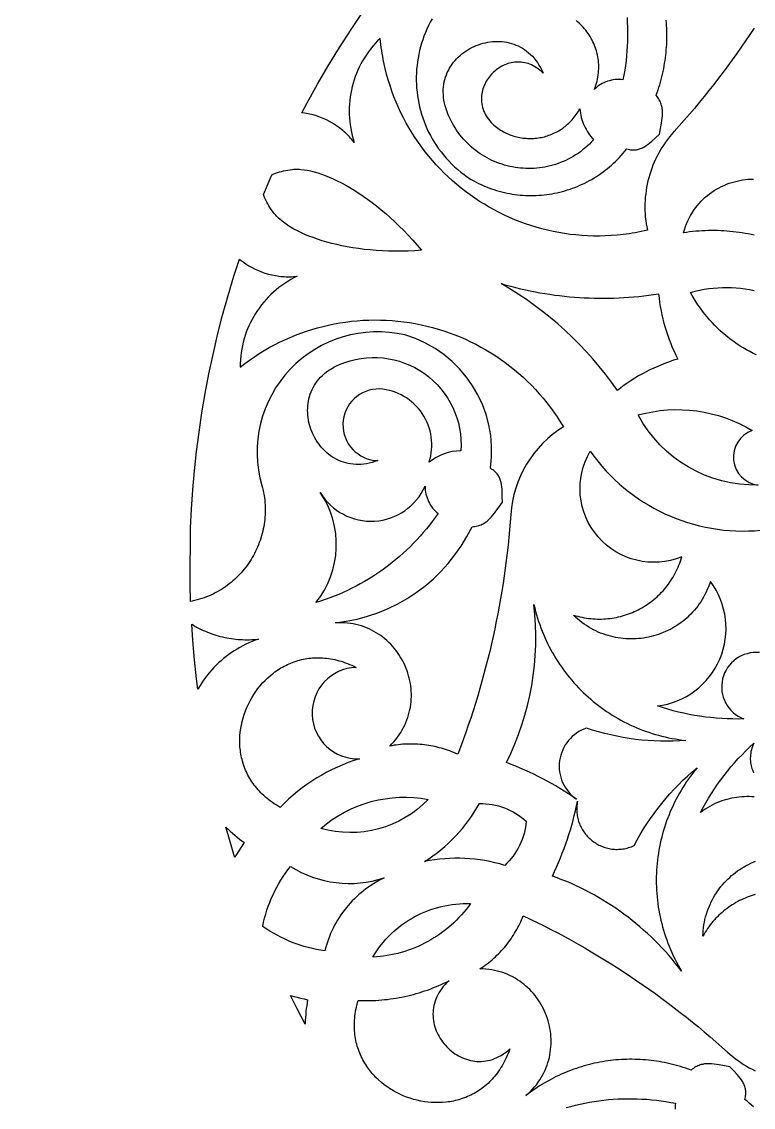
# Model space of a CAD drawing. Extents: x -570 to 570, y -570 to 570.
# Drawn here: x -340.3 to -121.8, y -161.9 to 162.3 of the extents above; entities that cross this region are included whole.
import ezdxf

# ---------------------------------------------------------------- set-up
doc = ezdxf.new("R2010")
doc.units = 0
doc.layers.add('LAYER_1', color=18, linetype='CONTINUOUS')
doc.layers.add('LAYER_2', color=174, linetype='CONTINUOUS')

msp = doc.modelspace()

# ---------------------------------------------------------------- linework, layer by layer
at = {"layer": 'LAYER_1'}
for points in [[(-121.51, 160.43), (-122.78, 158.52), (-124.07, 156.61), (-125.37, 154.72), (-126.69, 152.84), (-128.03, 150.97), (-129.39, 149.11), (-130.76, 147.26), (-132.15, 145.43), (-133.56, 143.61), (-134.99, 141.8), (-136.43, 140.01), (-137.89, 138.23), (-139.36, 136.46), (-140.85, 134.71), (-142.36, 132.97), (-143.89, 131.24), (-145.43, 129.52), (-145.44, 129.5), (-146.11, 128.74), (-146.75, 127.97), (-147.36, 127.18), (-147.95, 126.37), (-148.51, 125.55), (-149.05, 124.72), (-149.56, 123.87), (-150.05, 123.01), (-150.51, 122.14), (-150.94, 121.25), (-151.35, 120.36), (-151.73, 119.45), (-152.08, 118.53), (-152.4, 117.61), (-152.7, 116.67), (-152.97, 115.73), (-153.21, 114.78), (-153.43, 113.82), (-153.61, 112.86), (-153.77, 111.89), (-153.9, 110.91), (-154, 109.94), (-154.07, 108.95), (-154.12, 107.97), (-154.13, 106.98), (-154.12, 105.99), (-154.07, 105), (-154, 104.01), (-153.89, 103.01), (-153.76, 102.02), (-153.6, 101.03), (-153.4, 100.05), (-154.3, 99.84), (-155.2, 99.65), (-156.11, 99.47), (-157.01, 99.31), (-157.9, 99.16), (-158.8, 99.02), (-160.6, 98.78), (-162.39, 98.59), (-164.17, 98.45), (-165.95, 98.36), (-167.72, 98.32), (-169.49, 98.33), (-171.24, 98.38), (-172.99, 98.49), (-174.73, 98.64), (-176.46, 98.83), (-178.17, 99.07), (-179.88, 99.36), (-181.57, 99.69), (-183.25, 100.06), (-184.91, 100.48), (-186.56, 100.94), (-188.2, 101.45), (-189.82, 101.99), (-191.42, 102.58), (-193, 103.21), (-194.56, 103.87), (-196.11, 104.58), (-197.63, 105.33), (-199.14, 106.11), (-200.62, 106.94), (-202.08, 107.8), (-203.51, 108.69), (-204.93, 109.63), (-206.31, 110.6), (-207.68, 111.6), (-209.01, 112.64), (-210.32, 113.72), (-211.6, 114.83), (-212.86, 115.97), (-214.08, 117.14), (-215.27, 118.35), (-216.44, 119.59), (-217.57, 120.85), (-218.67, 122.15), (-219.74, 123.48), (-220.77, 124.84), (-221.77, 126.23), (-222.73, 127.64), (-223.66, 129.09), (-224.55, 130.56), (-225.4, 132.06), (-226.22, 133.58), (-226.99, 135.13), (-227.73, 136.7), (-228.42, 138.3), (-229.08, 139.92), (-229.69, 141.57), (-230.26, 143.24), (-230.79, 144.93), (-231.27, 146.64), (-231.71, 148.38), (-232.1, 150.13), (-232.28, 151.02), (-232.44, 151.91), (-232.6, 152.81), (-232.74, 153.71), (-232.87, 154.61), (-232.99, 155.52), (-233.1, 156.43), (-233.19, 157.35), (-233.96, 156.59), (-234.7, 155.81), (-235.4, 155), (-236.08, 154.17), (-236.72, 153.32), (-237.33, 152.46), (-237.9, 151.57), (-238.45, 150.67), (-238.96, 149.75), (-239.43, 148.81), (-239.87, 147.86), (-240.28, 146.9), (-240.66, 145.93), (-241, 144.94), (-241.3, 143.94), (-241.57, 142.94), (-241.81, 141.92), (-242.01, 140.9), (-242.17, 139.86), (-242.3, 138.83), (-242.4, 137.79), (-242.45, 136.74), (-242.47, 135.69), (-242.46, 134.64), (-242.4, 133.59), (-242.31, 132.54), (-242.18, 131.49), (-242.01, 130.44), (-241.81, 129.39), (-241.57, 128.35), (-241.29, 127.31), (-240.97, 126.27), (-241.31, 126.71), (-241.67, 127.14), (-242.03, 127.56), (-242.4, 127.97), (-242.78, 128.36), (-243.17, 128.75), (-243.56, 129.12), (-243.96, 129.49), (-244.37, 129.84), (-244.78, 130.19), (-245.21, 130.52), (-245.63, 130.84), (-246.51, 131.45), (-247.41, 132.02), (-248.33, 132.55), (-249.27, 133.03), (-250.23, 133.47), (-251.21, 133.86), (-252.2, 134.2), (-253.2, 134.51), (-254.22, 134.76), (-255.24, 134.97), (-256.28, 135.13), (-256.57, 135.17), (-255.03, 138.1), (-251.93, 143.67), (-248.71, 149.18), (-245.35, 154.64), (-241.87, 160.03), (-238.26, 165.36)], [(-217.7, 163.2), (-218.25, 162.19), (-218.77, 161.17), (-219.25, 160.14), (-219.7, 159.09), (-220.12, 158.03), (-220.5, 156.96), (-220.84, 155.88), (-221.15, 154.79), (-221.43, 153.7), (-221.67, 152.59), (-221.88, 151.48), (-222.06, 150.37), (-222.19, 149.25), (-222.3, 148.12), (-222.37, 147), (-222.4, 145.87), (-222.4, 144.74), (-222.37, 143.61), (-222.3, 142.48), (-222.19, 141.36), (-222.05, 140.24), (-221.88, 139.12), (-221.67, 138), (-221.43, 136.9), (-221.15, 135.8), (-220.83, 134.7), (-220.48, 133.62), (-220.09, 132.55), (-219.67, 131.48), (-219.22, 130.43), (-218.73, 129.39), (-218.2, 128.36), (-217.64, 127.35), (-217.04, 126.35), (-216.4, 125.37), (-215.73, 124.41), (-215.03, 123.46), (-214.29, 122.53), (-213.51, 121.63), (-212.7, 120.74), (-211.85, 119.88), (-210.97, 119.04), (-210.05, 118.22), (-209.09, 117.42), (-208.1, 116.66), (-207.07, 115.91), (-206.01, 115.2), (-205.27, 114.79), (-204.53, 114.4), (-203.79, 114.03), (-203.04, 113.68), (-202.28, 113.34), (-201.52, 113.02), (-200.76, 112.73), (-199.99, 112.45), (-199.22, 112.19), (-198.44, 111.94), (-197.66, 111.72), (-196.88, 111.51), (-196.09, 111.32), (-195.31, 111.15), (-194.52, 111), (-193.73, 110.87), (-192.94, 110.75), (-192.14, 110.65), (-191.35, 110.57), (-190.55, 110.51), (-189.76, 110.46), (-188.96, 110.43), (-188.17, 110.42), (-187.38, 110.43), (-186.58, 110.45), (-185.79, 110.5), (-185, 110.55), (-184.21, 110.63), (-183.43, 110.72), (-182.64, 110.83), (-181.86, 110.96), (-181.09, 111.1), (-180.31, 111.27), (-179.54, 111.44), (-178.77, 111.64), (-178.01, 111.85), (-177.25, 112.08), (-176.5, 112.32), (-175.75, 112.58), (-175.01, 112.86), (-174.27, 113.15), (-173.54, 113.47), (-172.81, 113.79), (-172.1, 114.14), (-171.39, 114.49), (-170.68, 114.87), (-169.98, 115.26), (-169.3, 115.67), (-168.61, 116.09), (-167.94, 116.53), (-167.28, 116.99), (-166.62, 117.46), (-165.98, 117.95), (-165.34, 118.45), (-164.71, 118.97), (-164.1, 119.5), (-163.49, 120.05), (-162.9, 120.62), (-162.31, 121.2), (-161.74, 121.79), (-161.18, 122.4), (-160.63, 123.03), (-160.09, 123.67), (-159.57, 124.33), (-159.16, 124.23), (-158.77, 124.16), (-158.39, 124.1), (-158.02, 124.07), (-157.67, 124.05), (-157.32, 124.05), (-156.98, 124.07), (-156.65, 124.11), (-156.33, 124.17), (-156.02, 124.24), (-155.71, 124.33), (-155.42, 124.43), (-155.12, 124.55), (-154.83, 124.68), (-154.55, 124.82), (-154.27, 124.98), (-153.72, 125.33), (-153.18, 125.73), (-152.64, 126.16), (-152.1, 126.64), (-150.98, 127.67), (-149.8, 128.78), (-149.49, 130.46), (-149.2, 132.04), (-149.07, 132.79), (-148.97, 133.53), (-148.89, 134.25), (-148.86, 134.96), (-148.87, 135.66), (-148.89, 136.01), (-148.93, 136.35), (-148.98, 136.69), (-149.05, 137.03), (-149.13, 137.36), (-149.23, 137.7), (-149.35, 138.04), (-149.49, 138.37), (-149.65, 138.71), (-149.83, 139.04), (-150.03, 139.37), (-150.25, 139.71), (-150.5, 140.05), (-150.77, 140.38), (-150.48, 141.16), (-150.21, 141.95), (-149.96, 142.74), (-149.71, 143.53), (-149.48, 144.32), (-149.26, 145.11), (-149.06, 145.91), (-148.86, 146.71), (-148.69, 147.51), (-148.52, 148.31), (-148.37, 149.11), (-148.23, 149.92), (-148.1, 150.72), (-147.99, 151.53), (-147.89, 152.34), (-147.8, 153.14), (-147.73, 153.95), (-147.66, 154.76), (-147.62, 155.57), (-147.58, 156.38), (-147.56, 157.19), (-147.55, 158), (-147.55, 158.81), (-147.56, 159.62), (-147.59, 160.42), (-147.63, 161.23), (-147.69, 162.03), (-147.75, 162.84)], [(-159.46, 163.59), (-159.38, 162.16), (-159.32, 160.73), (-159.29, 159.3), (-159.29, 157.86), (-159.33, 156.43), (-159.39, 154.99), (-159.48, 153.56), (-159.61, 152.13), (-159.76, 150.69), (-159.94, 149.26), (-160.16, 147.84), (-160.4, 146.41), (-160.68, 144.99), (-161.25, 145.05), (-161.83, 145.08), (-162.41, 145.07), (-162.99, 145.03), (-163.57, 144.96), (-164.14, 144.85), (-164.7, 144.71), (-165.26, 144.54), (-165.81, 144.34), (-166.35, 144.11), (-166.87, 143.85), (-167.38, 143.56), (-167.87, 143.24), (-168.35, 142.89), (-168.8, 142.51), (-169.24, 142.11), (-169, 142.73), (-168.78, 143.36), (-168.59, 143.98), (-168.43, 144.6), (-168.28, 145.22), (-168.17, 145.84), (-168.07, 146.46), (-168, 147.08), (-167.95, 147.69), (-167.92, 148.3), (-167.91, 148.91), (-167.92, 149.52), (-167.96, 150.12), (-168.02, 150.71), (-168.09, 151.3), (-168.19, 151.89), (-168.31, 152.47), (-168.44, 153.04), (-168.6, 153.61), (-168.77, 154.17), (-168.96, 154.73), (-169.17, 155.27), (-169.4, 155.81), (-169.64, 156.34), (-169.9, 156.86), (-170.18, 157.37), (-170.47, 157.88), (-170.78, 158.37), (-171.11, 158.85), (-171.45, 159.32), (-171.8, 159.78), (-172.17, 160.23), (-172.56, 160.66), (-172.95, 161.09), (-173.37, 161.5), (-173.79, 161.89), (-174.23, 162.28), (-174.68, 162.65)], [(-121.5, 98.57), (-122.39, 98.76), (-123.29, 98.94), (-124.19, 99.11), (-125.09, 99.26), (-125.99, 99.4), (-126.9, 99.53), (-127.81, 99.63), (-128.73, 99.73), (-129.64, 99.81), (-130.56, 99.87), (-131.48, 99.92), (-132.4, 99.95), (-133.33, 99.97), (-134.25, 99.97), (-135.18, 99.96), (-136.11, 99.93), (-137.04, 99.88), (-137.97, 99.82), (-138.9, 99.75), (-139.83, 99.66), (-140.76, 99.55), (-141.69, 99.42), (-142.62, 99.29), (-142.34, 100.22), (-142.03, 101.14), (-141.68, 102.02), (-141.3, 102.88), (-140.9, 103.7), (-140.46, 104.5), (-140, 105.28), (-139.51, 106.02), (-139, 106.74), (-138.46, 107.42), (-137.9, 108.08), (-137.32, 108.71), (-136.72, 109.32), (-136.09, 109.89), (-135.45, 110.44), (-134.79, 110.96), (-134.11, 111.44), (-133.42, 111.91), (-132.71, 112.34), (-131.98, 112.74), (-131.24, 113.12), (-130.49, 113.46), (-129.73, 113.78), (-128.96, 114.07), (-128.18, 114.33), (-127.39, 114.56), (-126.59, 114.76), (-125.79, 114.93), (-124.98, 115.08), (-124.16, 115.19), (-123.35, 115.28), (-122.53, 115.33), (-121.71, 115.36)], [(-120.84, 62.81), (-121.83, 63.29), (-122.81, 63.8), (-123.78, 64.34), (-124.73, 64.89), (-125.66, 65.47), (-126.58, 66.08), (-127.48, 66.7), (-128.37, 67.35), (-129.24, 68.02), (-130.09, 68.71), (-130.93, 69.43), (-131.75, 70.16), (-132.54, 70.92), (-133.32, 71.7), (-134.08, 72.49), (-134.82, 73.31), (-135.54, 74.15), (-136.24, 75), (-136.92, 75.88), (-137.57, 76.77), (-138.21, 77.68), (-138.82, 78.61), (-139.41, 79.55), (-139.97, 80.52), (-140.52, 81.5), (-139.16, 81.85), (-137.8, 82.15), (-136.44, 82.41), (-135.08, 82.61), (-133.71, 82.77), (-132.34, 82.88), (-130.98, 82.94), (-129.62, 82.96), (-128.25, 82.93), (-126.9, 82.85), (-125.55, 82.73), (-124.21, 82.56), (-122.87, 82.35), (-121.54, 82.09)], [(-121.49, -69.2), (-122.23, -69.15), (-122.97, -69.11), (-123.72, -69.11), (-124.46, -69.12), (-125.21, -69.16), (-125.96, -69.23), (-126.7, -69.32), (-127.45, -69.43), (-128.2, -69.57), (-128.94, -69.74), (-129.68, -69.93), (-130.42, -70.15), (-131.15, -70.39), (-131.88, -70.66), (-132.61, -70.96), (-133.33, -71.29), (-134.04, -71.64), (-134.75, -72.02), (-135.45, -72.43), (-136.15, -72.86), (-136.83, -73.32), (-137.51, -73.82), (-136.74, -72.37), (-135.93, -70.93), (-135.1, -69.52), (-134.23, -68.13), (-133.34, -66.76), (-132.41, -65.41), (-131.46, -64.08), (-130.47, -62.77), (-129.46, -61.48), (-128.42, -60.22), (-127.35, -58.98), (-126.25, -57.76), (-125.12, -56.57), (-123.97, -55.4), (-122.79, -54.26), (-121.59, -53.14), (-121.81, -53.65), (-122.01, -54.15), (-122.18, -54.65), (-122.32, -55.15), (-122.44, -55.65), (-122.53, -56.14), (-122.59, -56.62), (-122.63, -57.1), (-122.65, -57.58), (-122.64, -58.05), (-122.62, -58.51), (-122.56, -58.97), (-122.49, -59.42), (-122.4, -59.86), (-122.29, -60.3), (-122.16, -60.72), (-122, -61.14), (-121.83, -61.55), (-121.65, -61.95)], [(-121.18, -98.36), (-121.78, -98.54), (-122.38, -98.73), (-122.97, -98.93), (-123.56, -99.15), (-124.14, -99.38), (-124.72, -99.63), (-125.29, -99.89), (-125.85, -100.17), (-126.41, -100.46), (-126.96, -100.76), (-127.5, -101.08), (-128.04, -101.41), (-128.57, -101.75), (-129.09, -102.11), (-129.6, -102.48), (-130.11, -102.87), (-130.6, -103.26), (-131.09, -103.67), (-131.57, -104.1), (-132.04, -104.54), (-132.49, -104.99), (-132.94, -105.45), (-133.38, -105.93), (-133.81, -106.42), (-134.22, -106.92), (-134.63, -107.43), (-135.02, -107.96), (-135.4, -108.5), (-135.77, -109.05), (-136.12, -109.62), (-136.47, -110.19), (-136.8, -110.78), (-136.76, -109.93), (-136.7, -109.08), (-136.61, -108.25), (-136.49, -107.43), (-136.35, -106.61), (-136.18, -105.81), (-135.99, -105.03), (-135.77, -104.25), (-135.53, -103.49), (-135.26, -102.73), (-134.97, -102), (-134.66, -101.27), (-134.33, -100.56), (-133.97, -99.86), (-133.6, -99.18), (-133.2, -98.51), (-132.79, -97.86), (-132.35, -97.22), (-131.9, -96.6), (-131.43, -95.99), (-130.94, -95.4), (-130.43, -94.83), (-129.9, -94.27), (-129.36, -93.73), (-128.81, -93.21), (-128.24, -92.7), (-127.65, -92.22), (-127.05, -91.75), (-126.44, -91.3), (-125.81, -90.87), (-125.17, -90.45), (-124.52, -90.06), (-123.86, -89.69), (-123.18, -89.34), (-122.5, -89), (-121.8, -88.69), (-121.1, -88.4)], [(-121.73, -161.75), (-122.34, -161.19), (-122.96, -160.64), (-123.6, -160.1), (-124.26, -159.58), (-124.16, -159.17), (-124.09, -158.78), (-124.04, -158.4), (-124, -158.03), (-123.98, -157.68), (-123.99, -157.33), (-124.01, -156.99), (-124.05, -156.66), (-124.1, -156.34), (-124.17, -156.03), (-124.26, -155.72), (-124.36, -155.43), (-124.48, -155.13), (-124.61, -154.84), (-124.76, -154.56), (-124.91, -154.28), (-125.27, -153.73), (-125.66, -153.19), (-126.1, -152.65), (-126.57, -152.11), (-127.6, -150.99), (-128.72, -149.81), (-130.39, -149.5), (-131.97, -149.21), (-132.73, -149.08), (-133.47, -148.98), (-134.19, -148.9), (-134.9, -148.87), (-135.59, -148.88), (-135.94, -148.9), (-136.28, -148.94), (-136.62, -148.99), (-136.96, -149.06), (-137.3, -149.14), (-137.64, -149.24), (-137.97, -149.36), (-138.31, -149.5), (-138.64, -149.66), (-138.97, -149.84), (-139.31, -150.04), (-139.64, -150.26), (-139.98, -150.51), (-140.32, -150.78), (-141.1, -150.49), (-141.88, -150.22), (-142.67, -149.97), (-143.46, -149.72), (-144.25, -149.49), (-145.05, -149.27), (-145.84, -149.07), (-146.64, -148.87), (-147.44, -148.7), (-148.24, -148.53), (-149.05, -148.38), (-149.85, -148.24), (-150.66, -148.11), (-151.46, -148), (-152.27, -147.9), (-153.08, -147.81), (-153.89, -147.74), (-154.7, -147.67), (-155.51, -147.62), (-156.32, -147.59), (-157.12, -147.57), (-157.93, -147.56), (-158.74, -147.56), (-159.55, -147.57), (-160.36, -147.6), (-161.16, -147.64), (-161.97, -147.7), (-162.77, -147.76), (-163.58, -147.84), (-164.38, -147.93), (-165.18, -148.04), (-165.98, -148.15), (-166.77, -148.28), (-167.57, -148.42), (-168.36, -148.58), (-169.15, -148.74), (-169.93, -148.92), (-170.72, -149.12), (-171.5, -149.32), (-172.28, -149.54), (-173.05, -149.76), (-173.82, -150.01), (-174.59, -150.26), (-175.36, -150.52), (-176.12, -150.8), (-176.87, -151.09), (-177.63, -151.4), (-178.38, -151.71), (-179.12, -152.04), (-179.86, -152.38), (-180.6, -152.73), (-181.33, -153.09), (-182.05, -153.47), (-182.77, -153.85), (-183.49, -154.25), (-184.2, -154.66), (-184.9, -155.09), (-185.6, -155.52), (-186.29, -155.97), (-186.97, -156.43), (-187.65, -156.9), (-188.33, -157.38), (-188.99, -157.88), (-189.65, -158.39), (-188.96, -157.76), (-188.31, -157.13), (-187.69, -156.47), (-187.1, -155.81), (-186.55, -155.13), (-186.03, -154.43), (-185.55, -153.73), (-185.1, -153.01), (-184.68, -152.28), (-184.3, -151.55), (-183.95, -150.8), (-183.63, -150.05), (-183.35, -149.29), (-183.09, -148.52), (-182.87, -147.75), (-182.67, -146.98), (-182.51, -146.2), (-182.38, -145.42), (-182.28, -144.63), (-182.2, -143.85), (-182.16, -143.06), (-182.15, -142.27), (-182.16, -141.49), (-182.2, -140.71), (-182.27, -139.93), (-182.37, -139.15), (-182.5, -138.38), (-182.65, -137.61), (-182.83, -136.85), (-183.04, -136.1), (-183.27, -135.35), (-183.53, -134.62), (-183.81, -133.89), (-184.12, -133.17), (-184.45, -132.47), (-184.81, -131.77), (-185.19, -131.09), (-185.6, -130.43), (-186.03, -129.77), (-186.48, -129.13), (-186.95, -128.51), (-187.45, -127.91), (-187.97, -127.32), (-188.51, -126.75), (-189.07, -126.2), (-189.66, -125.67), (-190.26, -125.16), (-190.89, -124.68), (-191.53, -124.21), (-192.2, -123.77), (-192.88, -123.36), (-193.59, -122.96), (-194.31, -122.6), (-195.05, -122.26), (-195.81, -121.95), (-196.59, -121.67), (-197.38, -121.41), (-198.2, -121.19), (-199.03, -121), (-199.87, -120.84), (-200.73, -120.71), (-201.61, -120.61), (-202.51, -120.55), (-203.42, -120.52), (-202.87, -120.16), (-202.33, -119.8), (-201.8, -119.42), (-201.27, -119.03), (-200.76, -118.63), (-200.25, -118.22), (-199.76, -117.8), (-199.27, -117.37), (-198.79, -116.94), (-198.32, -116.49), (-197.85, -116.03), (-197.4, -115.57), (-196.96, -115.1), (-196.52, -114.62), (-196.1, -114.13), (-195.68, -113.63), (-195.28, -113.12), (-194.88, -112.61), (-194.5, -112.09), (-194.12, -111.56), (-193.76, -111.02), (-193.4, -110.48), (-193.06, -109.93), (-192.73, -109.37), (-192.4, -108.8), (-192.09, -108.23), (-191.79, -107.65), (-191.5, -107.07), (-191.23, -106.48), (-190.96, -105.88), (-190.7, -105.27), (-190.46, -104.67), (-188.38, -105.66), (-186.31, -106.67), (-184.25, -107.7), (-182.2, -108.75), (-180.16, -109.82), (-178.13, -110.91), (-176.12, -112.02), (-174.11, -113.14), (-172.11, -114.28), (-170.13, -115.45), (-168.15, -116.62), (-166.19, -117.82), (-164.24, -119.04), (-162.3, -120.27), (-160.37, -121.52), (-158.45, -122.79), (-156.54, -124.08), (-154.65, -125.38), (-152.77, -126.7), (-150.9, -128.04), (-149.04, -129.4), (-147.2, -130.77), (-145.37, -132.16), (-143.55, -133.57), (-141.74, -134.99), (-139.94, -136.44), (-138.16, -137.89), (-136.4, -139.37), (-134.64, -140.86), (-132.9, -142.37), (-131.17, -143.9), (-129.46, -145.44), (-129.43, -145.45), (-128.68, -146.12), (-127.9, -146.76), (-127.11, -147.37), (-126.31, -147.96), (-125.49, -148.52), (-124.66, -149.06), (-123.81, -149.57), (-122.95, -150.06), (-122.07, -150.52), (-121.19, -150.95)], [(-177.66, -161.99), (-176.28, -161.61), (-174.89, -161.25), (-173.49, -160.93), (-172.09, -160.63), (-170.69, -160.37), (-169.28, -160.13), (-167.86, -159.92), (-166.44, -159.75), (-165.02, -159.6), (-163.59, -159.48), (-162.16, -159.4), (-160.73, -159.34), (-159.3, -159.31), (-157.87, -159.31), (-156.43, -159.35), (-155, -159.41), (-153.56, -159.5), (-152.13, -159.62), (-150.7, -159.78), (-149.27, -159.96), (-147.84, -160.18), (-146.41, -160.42), (-144.99, -160.7), (-145.05, -161.27), (-145.08, -161.85), (-145.07, -162.43)]]:
    msp.add_lwpolyline(points, dxfattribs=at)
for points in [[(-197.51, 156.43), (-196.8, 156.38), (-196.09, 156.3), (-195.39, 156.19), (-194.69, 156.04), (-194, 155.85), (-193.32, 155.63), (-192.65, 155.38), (-191.98, 155.09), (-191.33, 154.77), (-190.7, 154.4), (-190.07, 154), (-189.46, 153.57), (-188.87, 153.09), (-188.3, 152.58), (-187.75, 152.02), (-187.22, 151.43), (-186.71, 150.79), (-186.22, 150.12), (-185.76, 149.4), (-185.32, 148.64), (-184.91, 147.84), (-184.53, 147), (-185.01, 147.45), (-185.49, 147.87), (-185.98, 148.25), (-186.48, 148.6), (-186.98, 148.91), (-187.49, 149.19), (-187.99, 149.43), (-188.5, 149.64), (-189.02, 149.83), (-189.53, 149.98), (-190.04, 150.1), (-190.56, 150.19), (-191.07, 150.25), (-191.58, 150.29), (-192.09, 150.29), (-192.59, 150.28), (-193.09, 150.23), (-193.59, 150.16), (-194.08, 150.07), (-194.56, 149.95), (-195.04, 149.81), (-195.51, 149.64), (-195.98, 149.46), (-196.43, 149.25), (-196.88, 149.03), (-197.31, 148.78), (-197.74, 148.51), (-198.15, 148.23), (-198.55, 147.93), (-198.94, 147.61), (-199.32, 147.28), (-199.68, 146.93), (-200.02, 146.57), (-200.35, 146.19), (-200.67, 145.8), (-200.96, 145.39), (-201.24, 144.98), (-201.5, 144.55), (-201.75, 144.11), (-201.97, 143.67), (-202.17, 143.21), (-202.35, 142.74), (-202.51, 142.27), (-202.65, 141.79), (-202.76, 141.31), (-202.85, 140.81), (-202.92, 140.32), (-202.96, 139.82), (-202.97, 139.31), (-202.96, 138.81), (-202.92, 138.3), (-202.85, 137.78), (-202.75, 137.27), (-202.63, 136.76), (-202.47, 136.25), (-202.29, 135.74), (-202.07, 135.23), (-201.82, 134.73), (-201.53, 134.22), (-201.22, 133.73), (-200.87, 133.23), (-200.48, 132.75), (-200.06, 132.26), (-199.6, 131.79), (-199.22, 131.45), (-198.83, 131.13), (-198.44, 130.83), (-198.04, 130.53), (-197.63, 130.25), (-197.22, 129.99), (-196.8, 129.73), (-196.38, 129.49), (-195.95, 129.27), (-195.52, 129.06), (-195.08, 128.86), (-194.64, 128.67), (-194.2, 128.5), (-193.75, 128.34), (-193.3, 128.2), (-192.85, 128.07), (-192.4, 127.95), (-191.94, 127.84), (-191.48, 127.75), (-191.02, 127.67), (-190.56, 127.6), (-190.1, 127.55), (-189.64, 127.51), (-189.18, 127.48), (-188.71, 127.47), (-188.25, 127.46), (-187.79, 127.47), (-187.33, 127.5), (-186.87, 127.53), (-186.41, 127.58), (-185.95, 127.64), (-185.49, 127.71), (-185.04, 127.8), (-184.59, 127.89), (-184.14, 128), (-183.69, 128.13), (-183.25, 128.26), (-182.81, 128.41), (-182.38, 128.56), (-181.95, 128.73), (-181.52, 128.92), (-181.1, 129.11), (-180.68, 129.32), (-180.27, 129.54), (-179.87, 129.77), (-179.47, 130.01), (-179.07, 130.26), (-178.68, 130.52), (-178.3, 130.8), (-177.93, 131.09), (-177.56, 131.39), (-177.2, 131.7), (-176.85, 132.02), (-176.51, 132.35), (-176.17, 132.7), (-175.85, 133.06), (-175.53, 133.42), (-175.22, 133.8), (-174.92, 134.19), (-174.63, 134.59), (-174.36, 135), (-174.09, 135.43), (-173.83, 135.86), (-173.58, 136.3), (-173.51, 135.66), (-173.41, 135.02), (-173.29, 134.39), (-173.14, 133.77), (-172.97, 133.15), (-172.77, 132.54), (-172.54, 131.94), (-172.29, 131.35), (-172.02, 130.78), (-171.72, 130.21), (-171.4, 129.65), (-171.06, 129.11), (-170.7, 128.58), (-170.31, 128.07), (-169.9, 127.57), (-169.47, 127.09), (-170.09, 126.42), (-170.72, 125.79), (-171.38, 125.18), (-172.04, 124.6), (-172.72, 124.04), (-173.41, 123.51), (-174.11, 123.01), (-174.82, 122.54), (-175.55, 122.1), (-176.28, 121.68), (-177.03, 121.28), (-177.78, 120.92), (-178.54, 120.58), (-179.3, 120.26), (-180.08, 119.98), (-180.86, 119.71), (-181.65, 119.48), (-182.44, 119.27), (-183.23, 119.08), (-184.03, 118.93), (-184.83, 118.79), (-185.64, 118.68), (-186.44, 118.6), (-187.25, 118.54), (-188.06, 118.51), (-188.87, 118.5), (-189.67, 118.52), (-190.48, 118.56), (-191.28, 118.63), (-192.08, 118.72), (-192.88, 118.83), (-193.67, 118.97), (-194.46, 119.13), (-195.24, 119.32), (-196.02, 119.53), (-196.79, 119.76), (-197.56, 120.02), (-198.31, 120.3), (-199.06, 120.61), (-199.8, 120.93), (-200.53, 121.28), (-201.25, 121.66), (-201.96, 122.05), (-202.65, 122.47), (-203.34, 122.91), (-204.01, 123.38), (-204.67, 123.86), (-205.31, 124.37), (-205.94, 124.9), (-206.56, 125.45), (-207.16, 126.02), (-207.74, 126.62), (-208.3, 127.24), (-208.85, 127.88), (-209.38, 128.54), (-209.89, 129.22), (-210.38, 129.92), (-210.84, 130.64), (-211.29, 131.39), (-211.72, 132.15), (-212.12, 132.94), (-212.5, 133.74), (-212.86, 134.57), (-213.19, 135.41), (-213.5, 136.3), (-213.76, 137.17), (-213.98, 138.02), (-214.14, 138.87), (-214.26, 139.7), (-214.33, 140.52), (-214.36, 141.32), (-214.34, 142.11), (-214.28, 142.88), (-214.19, 143.64), (-214.05, 144.38), (-213.88, 145.1), (-213.67, 145.81), (-213.43, 146.49), (-213.15, 147.16), (-212.84, 147.81), (-212.5, 148.44), (-212.13, 149.05), (-211.72, 149.64), (-211.3, 150.21), (-210.84, 150.76), (-210.36, 151.29), (-209.86, 151.79), (-209.34, 152.27), (-208.79, 152.73), (-208.23, 153.16), (-207.64, 153.57), (-207.04, 153.95), (-206.42, 154.31), (-205.79, 154.64), (-205.14, 154.95), (-204.48, 155.23), (-203.82, 155.48), (-203.14, 155.7), (-202.45, 155.9), (-201.75, 156.07), (-201.05, 156.2), (-200.35, 156.31), (-199.64, 156.39), (-198.93, 156.43), (-198.22, 156.45)], [(-257.75, 118.28), (-257.32, 118.27), (-256.87, 118.24), (-255.94, 118.14), (-254.97, 117.98), (-253.97, 117.78), (-252.92, 117.52), (-251.85, 117.2), (-250.74, 116.83), (-249.6, 116.42), (-248.43, 115.94), (-247.23, 115.42), (-246.01, 114.84), (-244.77, 114.21), (-243.5, 113.53), (-242.22, 112.79), (-240.93, 112.01), (-239.61, 111.17), (-238.29, 110.28), (-236.95, 109.34), (-235.61, 108.34), (-234.26, 107.3), (-232.9, 106.2), (-231.55, 105.06), (-230.19, 103.86), (-228.83, 102.61), (-227.48, 101.31), (-226.13, 99.96), (-224.79, 98.56), (-223.46, 97.11), (-222.15, 95.61), (-220.84, 94.06), (-222.86, 93.92), (-224.86, 93.84), (-226.83, 93.79), (-228.76, 93.79), (-230.67, 93.82), (-232.54, 93.9), (-234.38, 94.02), (-236.18, 94.17), (-237.95, 94.35), (-239.67, 94.57), (-241.36, 94.82), (-243.01, 95.11), (-244.61, 95.42), (-246.17, 95.76), (-247.68, 96.13), (-249.14, 96.52), (-250.56, 96.94), (-251.92, 97.38), (-253.24, 97.84), (-254.49, 98.33), (-255.7, 98.83), (-256.85, 99.34), (-257.94, 99.88), (-258.97, 100.42), (-259.94, 100.99), (-260.85, 101.56), (-261.7, 102.14), (-262.48, 102.73), (-263.19, 103.33), (-263.52, 103.64), (-263.84, 103.94), (-264.13, 104.25), (-264.41, 104.55), (-264.67, 104.86), (-264.92, 105.17), (-265.34, 105.73), (-265.74, 106.29), (-266.11, 106.85), (-266.46, 107.39), (-266.78, 107.94), (-267.08, 108.48), (-267.35, 109.03), (-267.61, 109.59), (-267.84, 110.15), (-268.05, 110.72), (-266.07, 115.4), (-265.52, 116.63), (-264.99, 116.86), (-264.43, 117.09), (-263.85, 117.29), (-263.27, 117.47), (-262.67, 117.64), (-262.06, 117.78), (-261.42, 117.91), (-260.77, 118.03), (-260.09, 118.13), (-259.39, 118.22), (-258.99, 118.25), (-258.59, 118.28), (-258.18, 118.29)], [(-289, -17.91), (-288.42, -18.25), (-287.83, -18.57), (-287.23, -18.88), (-286.63, -19.18), (-286.02, -19.46), (-285.4, -19.73), (-284.78, -19.98), (-284.15, -20.23), (-283.52, -20.45), (-282.89, -20.67), (-282.25, -20.87), (-281.6, -21.06), (-280.95, -21.24), (-280.3, -21.4), (-279.64, -21.55), (-278.98, -21.68), (-278.32, -21.8), (-277.65, -21.9), (-276.99, -22), (-276.32, -22.07), (-275.64, -22.14), (-274.97, -22.19), (-274.29, -22.22), (-273.61, -22.24), (-272.93, -22.25), (-272.25, -22.24), (-271.57, -22.22), (-270.89, -22.18), (-270.21, -22.13), (-269.53, -22.07), (-270.5, -22.41), (-271.45, -22.78), (-272.38, -23.18), (-273.3, -23.61), (-274.2, -24.06), (-275.09, -24.53), (-275.95, -25.03), (-276.8, -25.55), (-277.62, -26.1), (-278.43, -26.67), (-279.22, -27.26), (-279.99, -27.87), (-280.74, -28.51), (-281.46, -29.16), (-282.17, -29.84), (-282.85, -30.53), (-283.51, -31.25), (-284.15, -31.98), (-284.76, -32.73), (-285.35, -33.5), (-285.92, -34.28), (-286.46, -35.09), (-286.98, -35.9), (-287.47, -36.74), (-287.64, -37.04), (-288.03, -33.96), (-288.65, -28.21), (-289.15, -22.5), (-289.48, -17.63)], [(-139.2, -61.3), (-139.84, -62.12), (-140.46, -62.95), (-141.07, -63.79), (-141.66, -64.63), (-142.23, -65.49), (-142.78, -66.35), (-143.31, -67.23), (-143.83, -68.11), (-144.33, -69), (-144.81, -69.9), (-145.27, -70.8), (-145.71, -71.71), (-146.13, -72.63), (-146.54, -73.56), (-146.92, -74.49), (-147.29, -75.43), (-147.64, -76.38), (-147.97, -77.33), (-148.29, -78.28), (-148.58, -79.25), (-148.85, -80.21), (-149.11, -81.18), (-149.35, -82.15), (-149.57, -83.13), (-149.77, -84.11), (-149.95, -85.1), (-150.11, -86.09), (-150.25, -87.08), (-150.38, -88.07), (-150.48, -89.07), (-150.57, -90.06), (-150.64, -91.06), (-150.69, -92.06), (-150.72, -93.06), (-150.73, -94.06), (-150.72, -95.07), (-150.69, -96.07), (-150.64, -97.07), (-150.58, -98.07), (-150.49, -99.07), (-150.39, -100.07), (-150.26, -101.07), (-150.12, -102.07), (-149.96, -103.06), (-149.78, -104.06), (-149.58, -105.05), (-149.35, -106.03), (-149.11, -107.02), (-148.85, -108), (-148.58, -108.98), (-148.28, -109.95), (-147.96, -110.92), (-147.62, -111.89), (-147.26, -112.85), (-146.89, -113.8), (-146.49, -114.75), (-146.07, -115.7), (-145.64, -116.64), (-145.18, -117.57), (-144.7, -118.5), (-144.21, -119.42), (-143.69, -120.33), (-143.16, -121.23), (-144.09, -120.02), (-145.04, -118.83), (-146.02, -117.65), (-147.01, -116.5), (-148.02, -115.36), (-149.05, -114.25), (-150.11, -113.15), (-151.18, -112.08), (-152.27, -111.02), (-153.37, -109.98), (-154.5, -108.97), (-155.64, -107.98), (-156.8, -107), (-157.98, -106.05), (-159.17, -105.12), (-160.38, -104.21), (-161.61, -103.33), (-162.85, -102.46), (-164.11, -101.62), (-165.39, -100.8), (-166.67, -100), (-167.98, -99.23), (-169.3, -98.48), (-170.63, -97.76), (-171.97, -97.05), (-173.33, -96.38), (-174.7, -95.72), (-176.09, -95.09), (-177.49, -94.49), (-178.9, -93.91), (-180.32, -93.35), (-181.75, -92.82), (-181.12, -91.48), (-180.5, -90.13), (-179.91, -88.77), (-179.34, -87.4), (-178.8, -86.03), (-178.27, -84.64), (-177.77, -83.25), (-177.29, -81.85), (-176.83, -80.44), (-176.39, -79.03), (-175.97, -77.61), (-175.58, -76.18), (-175.21, -74.75), (-174.86, -73.31), (-174.54, -71.86), (-174.23, -70.41), (-174.32, -70.86), (-174.38, -71.31), (-174.43, -71.76), (-174.47, -72.2), (-174.48, -72.64), (-174.48, -73.08), (-174.47, -73.51), (-174.44, -73.93), (-174.39, -74.36), (-174.33, -74.77), (-174.26, -75.19), (-174.17, -75.59), (-174.07, -75.99), (-173.95, -76.39), (-173.82, -76.78), (-173.68, -77.16), (-173.53, -77.54), (-173.36, -77.91), (-173.18, -78.27), (-172.99, -78.63), (-172.79, -78.98), (-172.57, -79.32), (-172.35, -79.65), (-172.11, -79.98), (-171.87, -80.29), (-171.61, -80.6), (-171.34, -80.9), (-171.07, -81.19), (-170.78, -81.47), (-170.49, -81.75), (-170.19, -82.01), (-169.88, -82.26), (-169.56, -82.5), (-169.24, -82.73), (-168.9, -82.95), (-168.56, -83.16), (-168.22, -83.36), (-167.86, -83.55), (-167.5, -83.72), (-167.14, -83.89), (-166.76, -84.04), (-166.39, -84.18), (-166.01, -84.31), (-165.62, -84.42), (-165.23, -84.52), (-164.83, -84.61), (-164.43, -84.69), (-164.03, -84.75), (-163.63, -84.8), (-163.22, -84.83), (-162.8, -84.85), (-162.39, -84.85), (-161.97, -84.84), (-161.56, -84.82), (-161.14, -84.78), (-160.72, -84.72), (-160.29, -84.65), (-159.87, -84.56), (-159.45, -84.46), (-159.03, -84.34), (-158.6, -84.2), (-158.18, -84.05), (-157.76, -83.87), (-157.34, -83.69), (-156.45, -82.02), (-155.53, -80.38), (-154.56, -78.77), (-153.55, -77.19), (-152.5, -75.63), (-151.41, -74.1), (-150.29, -72.6), (-149.12, -71.12), (-147.92, -69.68), (-146.69, -68.27), (-145.41, -66.89), (-144.11, -65.55), (-142.76, -64.23), (-141.39, -62.95), (-139.98, -61.71), (-138.53, -60.5)], [(-206.21, -101.06), (-206.86, -101.94), (-207.53, -102.8), (-208.22, -103.64), (-208.94, -104.45), (-209.67, -105.25), (-210.43, -106.02), (-211.2, -106.76), (-212, -107.49), (-212.81, -108.19), (-213.64, -108.86), (-214.49, -109.51), (-215.36, -110.14), (-216.24, -110.74), (-217.14, -111.32), (-218.06, -111.87), (-218.99, -112.4), (-219.93, -112.9), (-220.89, -113.37), (-221.86, -113.82), (-222.84, -114.24), (-223.84, -114.63), (-224.84, -114.99), (-225.86, -115.33), (-226.89, -115.64), (-227.93, -115.92), (-228.97, -116.17), (-230.03, -116.39), (-231.09, -116.59), (-232.16, -116.75), (-233.24, -116.88), (-234.32, -116.99), (-235.42, -117.06), (-234.83, -116.1), (-234.22, -115.17), (-233.58, -114.27), (-232.91, -113.39), (-232.22, -112.54), (-231.5, -111.71), (-230.75, -110.92), (-229.98, -110.14), (-229.18, -109.4), (-228.37, -108.69), (-227.53, -108), (-226.66, -107.34), (-225.78, -106.72), (-224.88, -106.12), (-223.96, -105.56), (-223.02, -105.02), (-222.06, -104.52), (-221.09, -104.05), (-220.1, -103.61), (-219.1, -103.2), (-218.08, -102.83), (-217.05, -102.49), (-216.01, -102.19), (-214.96, -101.92), (-213.89, -101.68), (-212.82, -101.48), (-211.73, -101.32), (-210.64, -101.2), (-209.54, -101.11), (-208.44, -101.05), (-207.32, -101.04)], [(-213.25, -124.66), (-213.82, -125.24), (-214.34, -125.84), (-214.82, -126.44), (-215.25, -127.06), (-215.65, -127.68), (-216, -128.31), (-216.31, -128.94), (-216.58, -129.58), (-216.81, -130.22), (-217.01, -130.86), (-217.17, -131.51), (-217.29, -132.15), (-217.37, -132.8), (-217.42, -133.45), (-217.43, -134.09), (-217.42, -134.73), (-217.37, -135.37), (-217.29, -136), (-217.17, -136.63), (-217.03, -137.25), (-216.86, -137.86), (-216.66, -138.46), (-216.43, -139.06), (-216.18, -139.64), (-215.9, -140.22), (-215.6, -140.78), (-215.27, -141.33), (-214.92, -141.86), (-214.54, -142.38), (-214.15, -142.88), (-213.73, -143.37), (-213.3, -143.84), (-212.84, -144.29), (-212.37, -144.72), (-211.88, -145.13), (-211.37, -145.52), (-210.85, -145.88), (-210.31, -146.22), (-209.76, -146.54), (-209.19, -146.84), (-208.62, -147.1), (-208.03, -147.34), (-207.43, -147.55), (-206.82, -147.74), (-206.2, -147.89), (-205.57, -148.01), (-204.94, -148.1), (-204.3, -148.16), (-203.65, -148.18), (-203, -148.17), (-202.34, -148.13), (-201.68, -148.04), (-201.02, -147.92), (-200.36, -147.77), (-199.69, -147.57), (-199.03, -147.33), (-198.37, -147.05), (-197.71, -146.73), (-197.05, -146.37), (-196.39, -145.96), (-195.74, -145.51), (-195.1, -145.01), (-194.46, -144.47), (-194.71, -145.15), (-194.97, -145.81), (-195.24, -146.46), (-195.52, -147.09), (-195.82, -147.71), (-196.12, -148.31), (-196.44, -148.9), (-196.77, -149.47), (-197.11, -150.02), (-197.45, -150.56), (-197.81, -151.09), (-198.18, -151.6), (-198.55, -152.09), (-198.94, -152.57), (-199.33, -153.03), (-199.74, -153.48), (-200.15, -153.91), (-200.56, -154.33), (-200.99, -154.74), (-201.43, -155.13), (-201.87, -155.5), (-202.32, -155.87), (-202.77, -156.21), (-203.23, -156.55), (-203.7, -156.86), (-204.17, -157.17), (-204.65, -157.46), (-205.14, -157.74), (-205.63, -158), (-206.13, -158.25), (-206.63, -158.49), (-207.13, -158.71), (-207.64, -158.92), (-208.16, -159.11), (-208.67, -159.29), (-209.19, -159.46), (-209.72, -159.62), (-210.25, -159.76), (-210.78, -159.89), (-211.31, -160.01), (-211.85, -160.11), (-212.38, -160.21), (-212.92, -160.28), (-213.47, -160.35), (-214.55, -160.45), (-215.64, -160.49), (-216.74, -160.49), (-217.83, -160.44), (-218.92, -160.35), (-220, -160.21), (-221.08, -160.02), (-222.15, -159.79), (-223.22, -159.51), (-224.26, -159.19), (-225.3, -158.82), (-226.32, -158.42), (-227.32, -157.97), (-228.3, -157.48), (-229.26, -156.96), (-230.2, -156.39), (-231.11, -155.78), (-231.99, -155.14), (-232.85, -154.45), (-233.67, -153.73), (-234.45, -152.98), (-234.84, -152.59), (-235.21, -152.19), (-235.57, -151.78), (-235.92, -151.36), (-236.26, -150.94), (-236.6, -150.5), (-236.92, -150.06), (-237.23, -149.61), (-237.53, -149.15), (-237.82, -148.69), (-238.1, -148.21), (-238.37, -147.73), (-238.62, -147.24), (-238.86, -146.74), (-239.1, -146.23), (-239.31, -145.72), (-239.52, -145.2), (-239.71, -144.67), (-239.89, -144.14), (-240.06, -143.59), (-240.21, -143.04), (-240.34, -142.49), (-240.47, -141.92), (-240.58, -141.35), (-240.67, -140.77), (-240.75, -140.19), (-240.81, -139.6), (-240.86, -139), (-240.89, -138.39), (-240.91, -137.78), (-240.91, -137.17), (-240.89, -136.54), (-240.86, -135.91), (-240.81, -135.28), (-240.74, -134.64), (-240.66, -133.99), (-240.56, -133.34), (-240.44, -132.68), (-240.3, -132.01), (-240.14, -131.34), (-239.96, -130.67), (-239.77, -129.99), (-238.89, -130.02), (-238.01, -130.03), (-237.13, -130.03), (-236.25, -130.02), (-235.37, -129.99), (-234.49, -129.95), (-233.62, -129.9), (-232.74, -129.83), (-231.87, -129.74), (-231, -129.65), (-230.13, -129.54), (-229.27, -129.41), (-228.4, -129.28), (-227.54, -129.12), (-226.68, -128.96), (-225.82, -128.78), (-224.97, -128.59), (-224.12, -128.38), (-223.27, -128.16), (-222.43, -127.93), (-221.59, -127.68), (-220.75, -127.42), (-219.92, -127.15), (-219.09, -126.86), (-218.27, -126.56), (-217.45, -126.24), (-216.64, -125.92), (-215.83, -125.58), (-215.02, -125.22), (-214.22, -124.86), (-213.43, -124.48), (-212.64, -124.08)], [(-259.02, -128.75), (-257.99, -129.03), (-256.95, -129.3), (-255.9, -129.54), (-254.86, -129.77), (-255.01, -130.65), (-255.15, -131.54), (-255.27, -132.42), (-255.37, -133.31), (-255.45, -134.19), (-255.52, -135.08), (-255.57, -135.97), (-255.6, -136.86), (-255.61, -137.03), (-257.99, -132.51), (-260.01, -128.47)]]:
    msp.add_lwpolyline(points, close=True, dxfattribs=at)
for points in [[(-274.97, 91.21), (-274.14, 90.58), (-273.28, 89.98), (-272.39, 89.43), (-271.48, 88.91), (-270.54, 88.44), (-269.58, 88), (-268.6, 87.61), (-267.61, 87.27), (-266.59, 86.97), (-265.56, 86.71), (-264.51, 86.51), (-263.98, 86.42), (-263.45, 86.35), (-262.91, 86.29), (-262.38, 86.24), (-261.83, 86.2), (-261.29, 86.18), (-260.74, 86.17), (-260.2, 86.17), (-259.65, 86.18), (-259.09, 86.21), (-258.54, 86.25), (-257.98, 86.3), (-258.95, 85.82), (-259.9, 85.3), (-260.82, 84.76), (-261.71, 84.18), (-262.59, 83.57), (-263.43, 82.94), (-264.25, 82.27), (-265.05, 81.58), (-265.82, 80.87), (-266.56, 80.13), (-267.28, 79.36), (-267.97, 78.58), (-268.63, 77.76), (-269.26, 76.93), (-269.86, 76.08), (-270.43, 75.21), (-270.96, 74.31), (-271.47, 73.4), (-271.95, 72.47), (-272.39, 71.53), (-272.81, 70.57), (-273.18, 69.59), (-273.53, 68.6), (-273.84, 67.6), (-274.12, 66.58), (-274.36, 65.55), (-274.56, 64.51), (-274.73, 63.46), (-274.86, 62.4), (-274.95, 61.34), (-275.01, 60.26), (-275.03, 59.18, -0.453995), (-178.47, 41.33, 0.240725), (-194.2, 15.19), (-194.21, 15.16, -0.074077), (-210.01, -56.47), (-210.61, -56.2), (-211.21, -55.95), (-211.82, -55.7), (-212.43, -55.47), (-213.04, -55.24), (-213.66, -55.03), (-214.28, -54.84), (-214.9, -54.65), (-215.53, -54.48), (-216.16, -54.32), (-216.79, -54.17), (-217.42, -54.04), (-218.06, -53.92), (-218.7, -53.81), (-219.34, -53.71), (-219.98, -53.63), (-220.63, -53.56), (-221.27, -53.5), (-221.92, -53.45), (-222.56, -53.42), (-223.21, -53.4), (-223.86, -53.39), (-224.51, -53.39), (-225.16, -53.41), (-225.81, -53.44), (-226.46, -53.48), (-227.1, -53.54), (-227.75, -53.61), (-228.4, -53.69), (-229.04, -53.78), (-229.69, -53.89), (-230.33, -54.01), (-229.7, -53.36), (-229.09, -52.7), (-228.52, -52.02), (-227.99, -51.33), (-227.49, -50.63), (-227.03, -49.92), (-226.6, -49.19), (-226.2, -48.46), (-225.83, -47.72), (-225.5, -46.97), (-225.2, -46.21), (-224.93, -45.44), (-224.69, -44.67), (-224.49, -43.9), (-224.31, -43.12), (-224.17, -42.34), (-224.05, -41.56), (-223.97, -40.77), (-223.91, -39.98), (-223.89, -39.2), (-223.89, -38.41), (-223.92, -37.63), (-223.98, -36.85), (-224.07, -36.07), (-224.19, -35.3), (-224.33, -34.53), (-224.5, -33.77), (-224.69, -33.01), (-224.92, -32.27), (-225.17, -31.53), (-225.44, -30.8), (-225.74, -30.08), (-226.06, -29.37), (-226.41, -28.67), (-226.78, -27.98), (-227.18, -27.31), (-227.6, -26.65), (-228.04, -26.01), (-228.51, -25.38), (-229, -24.77), (-229.51, -24.18), (-230.04, -23.6), (-230.59, -23.04), (-231.17, -22.51), (-231.76, -21.99), (-232.38, -21.5), (-233.02, -21.02), (-233.67, -20.57), (-234.35, -20.15), (-235.05, -19.75), (-235.76, -19.37), (-236.49, -19.02), (-237.24, -18.7), (-238.01, -18.4), (-238.8, -18.14), (-239.6, -17.9), (-240.42, -17.7), (-241.26, -17.52), (-242.11, -17.38), (-242.98, -17.27), (-243.86, -17.2), (-244.76, -17.16), (-245.68, -17.15), (-246.61, -17.18, 0.260478), (-205.74, 11.5), (-205.31, 11.53), (-204.9, 11.59), (-204.5, 11.66), (-204.12, 11.75), (-203.76, 11.85), (-203.41, 11.97), (-203.07, 12.1), (-202.75, 12.24), (-202.43, 12.4), (-202.13, 12.58), (-201.84, 12.76), (-201.56, 12.96), (-201.29, 13.17), (-201.02, 13.39), (-200.51, 13.87), (-200.03, 14.39), (-199.55, 14.94), (-199.09, 15.53), (-198.63, 16.14), (-197.7, 17.45), (-196.71, 18.83), (-196.72, 20.46), (-196.73, 21.23), (-196.75, 21.97), (-196.78, 22.69), (-196.84, 23.38), (-196.93, 24.05), (-197.06, 24.69), (-197.14, 25), (-197.23, 25.3), (-197.33, 25.6), (-197.45, 25.89), (-197.58, 26.18), (-197.73, 26.46), (-197.9, 26.74), (-198.08, 27.01), (-198.28, 27.27), (-198.5, 27.53), (-198.73, 27.78), (-198.99, 28.03), (-199.27, 28.27), (-199.58, 28.5), (-199.9, 28.73), (-200.25, 28.96, 0.373134), (-225.8, 68.77, 0.574165), (-268.51, 23.8), (-268.32, 23.08), (-268.15, 22.35), (-268.01, 21.62), (-267.88, 20.88), (-267.77, 20.15), (-267.69, 19.43), (-267.62, 18.7), (-267.57, 17.97), (-267.54, 17.24), (-267.53, 16.52), (-267.54, 15.8), (-267.57, 15.08), (-267.62, 14.36), (-267.68, 13.65), (-267.77, 12.94), (-267.87, 12.23), (-267.99, 11.53), (-268.12, 10.83), (-268.28, 10.14), (-268.45, 9.45), (-268.64, 8.77), (-268.84, 8.09), (-269.06, 7.42), (-269.3, 6.76), (-269.55, 6.1), (-269.82, 5.45), (-270.11, 4.81), (-270.41, 4.17), (-270.73, 3.54), (-271.06, 2.92), (-271.41, 2.31), (-271.77, 1.71), (-272.15, 1.12), (-272.54, 0.54), (-272.95, -0.04), (-273.37, -0.6), (-273.8, -1.15), (-274.25, -1.69), (-274.71, -2.22), (-275.18, -2.74), (-275.67, -3.25), (-276.17, -3.74), (-276.68, -4.22), (-277.21, -4.69), (-277.75, -5.14), (-278.3, -5.59), (-278.86, -6.01), (-279.44, -6.43), (-280.02, -6.83), (-280.62, -7.21), (-281.23, -7.58), (-281.85, -7.93), (-282.48, -8.27), (-283.12, -8.59), (-283.77, -8.9), (-284.44, -9.19), (-285.11, -9.46), (-285.79, -9.71), (-286.48, -9.95), (-287.19, -10.17), (-287.9, -10.37), (-288.62, -10.55), (-289.35, -10.71), (-289.82, -10.8), (-289.97, -5.57), (-290, -2.65), (-289.88, 8.58), (-289.81, 11.16), (-289.54, 16.8), (-289.15, 22.48), (-288.65, 28.19), (-288.03, 33.94), (-287.29, 39.7), (-286.43, 45.5), (-285.45, 51.31), (-284.34, 57.13), (-283.1, 62.97), (-281.74, 68.82), (-280.25, 74.67), (-278.62, 80.52), (-276.86, 86.37), (-275.23, 91.42)], [(-195.6, 83.7), (-194.17, 83.31), (-192.73, 82.93), (-191.29, 82.58), (-189.84, 82.26), (-188.39, 81.95), (-186.93, 81.66), (-185.47, 81.39), (-184.01, 81.14), (-182.55, 80.92), (-181.08, 80.71), (-179.61, 80.52), (-178.14, 80.36), (-176.67, 80.21), (-175.19, 80.09), (-173.71, 79.98), (-172.23, 79.9), (-170.75, 79.83), (-169.27, 79.79), (-167.79, 79.76), (-166.31, 79.76), (-164.83, 79.78), (-163.35, 79.81), (-161.86, 79.87), (-160.38, 79.95), (-158.9, 80.04), (-157.42, 80.16), (-155.94, 80.3), (-154.47, 80.45), (-152.99, 80.63), (-151.52, 80.83), (-150.05, 81.04), (-149.9, 79.77), (-149.73, 78.51), (-149.52, 77.25), (-149.29, 76), (-149.03, 74.75), (-148.74, 73.51), (-148.43, 72.28), (-148.08, 71.05), (-147.71, 69.84), (-147.31, 68.63), (-146.88, 67.43), (-146.42, 66.24), (-145.94, 65.07), (-145.42, 63.9), (-144.89, 62.74), (-144.32, 61.6), (-145.54, 61.21), (-146.75, 60.8), (-147.95, 60.36), (-149.14, 59.89), (-150.31, 59.4), (-151.48, 58.87), (-152.63, 58.33), (-153.77, 57.75), (-154.89, 57.15), (-156.01, 56.53), (-157.1, 55.87), (-158.19, 55.2), (-159.25, 54.5), (-160.3, 53.77), (-161.34, 53.02), (-162.36, 52.24, 0.11065), (-197.03, 84.11)], [(-245.36, 59.95, -0.562024), (-209.09, 34.18, 0.166667), (-218.59, 30.77, 0.487168), (-233.34, 52.66, 1), (-233.88, 31.25), (-234.75, 30.95), (-235.61, 30.69), (-236.46, 30.48), (-237.3, 30.32), (-238.12, 30.2), (-238.94, 30.13), (-239.73, 30.1), (-240.51, 30.12), (-241.28, 30.17), (-242.03, 30.27), (-242.77, 30.41), (-243.49, 30.58), (-244.19, 30.79), (-244.88, 31.03), (-245.55, 31.31), (-246.19, 31.62), (-246.82, 31.96), (-247.43, 32.33), (-248.02, 32.73), (-248.59, 33.15), (-249.14, 33.61), (-249.67, 34.08), (-250.17, 34.59), (-250.65, 35.11), (-251.11, 35.65), (-251.55, 36.22), (-251.96, 36.8), (-252.34, 37.4), (-252.7, 38.02), (-253.04, 38.65), (-253.35, 39.29), (-253.63, 39.95), (-253.88, 40.62), (-254.11, 41.3), (-254.31, 41.98), (-254.47, 42.68), (-254.61, 43.38), (-254.72, 44.08), (-254.8, 44.79), (-254.85, 45.5), (-254.87, 46.21), (-254.85, 46.92), (-254.8, 47.63), (-254.72, 48.34), (-254.61, 49.04), (-254.46, 49.74), (-254.28, 50.43), (-254.06, 51.11), (-253.8, 51.78), (-253.51, 52.45), (-253.19, 53.1), (-252.82, 53.74), (-252.42, 54.36), (-251.98, 54.97), (-251.5, 55.57), (-250.98, 56.14), (-250.42, 56.7), (-249.83, 57.23), (-249.19, 57.75), (-248.51, 58.24), (-247.78, 58.71), (-247.02, 59.15), (-246.21, 59.56)], [(-156.16, 44.88, -0.207503), (-122.08, 40.21, 0.794747), (-120.28, 23.94, -0.281952)], [(-219.76, 23.02), (-219.72, 22.44), (-219.64, 21.85), (-219.53, 21.28), (-219.39, 20.71), (-219.21, 20.15), (-219.01, 19.6), (-218.77, 19.07), (-218.51, 18.55), (-218.22, 18.04), (-217.9, 17.56), (-217.56, 17.09), (-217.18, 16.65), (-216.79, 16.22), (-216.37, 15.83), (-215.92, 15.45), (-216.76, 14.27), (-217.62, 13.11), (-218.5, 11.96), (-219.41, 10.84), (-220.33, 9.74), (-221.28, 8.65), (-222.25, 7.59), (-223.24, 6.56), (-224.26, 5.54), (-225.29, 4.55), (-226.34, 3.57), (-227.41, 2.62), (-228.51, 1.7), (-229.62, 0.8), (-230.74, -0.08), (-231.89, -0.94), (-233.05, -1.77), (-234.24, -2.58), (-235.43, -3.36), (-236.65, -4.12), (-237.88, -4.85), (-239.13, -5.55), (-240.39, -6.24), (-241.66, -6.89), (-242.96, -7.52), (-244.26, -8.12), (-245.58, -8.69), (-246.91, -9.24), (-248.26, -9.76), (-249.62, -10.25), (-250.99, -10.72), (-252.37, -11.15, 0.329739), (-251.1, 21.77, 0.606751), (-219.77, 23.62)], [(-187.05, -12.76), (-186.79, -13.77), (-186.51, -14.78), (-186.22, -15.77), (-185.9, -16.76), (-185.56, -17.74), (-185.21, -18.71), (-184.84, -19.67), (-184.45, -20.62), (-184.04, -21.56), (-183.62, -22.49), (-183.18, -23.41), (-182.72, -24.32), (-182.24, -25.22), (-181.75, -26.11), (-181.24, -26.98), (-180.72, -27.85), (-180.18, -28.7), (-179.62, -29.54), (-179.05, -30.37), (-178.47, -31.19), (-177.86, -32), (-177.25, -32.79), (-176.62, -33.57), (-175.97, -34.34), (-175.31, -35.1), (-174.64, -35.84), (-173.95, -36.57), (-173.25, -37.28), (-172.54, -37.98), (-171.81, -38.67), (-171.07, -39.34), (-170.32, -40), (-169.55, -40.65), (-168.78, -41.27), (-167.99, -41.89), (-167.19, -42.49), (-166.37, -43.07), (-165.55, -43.64), (-164.72, -44.2), (-163.87, -44.74), (-163.01, -45.26), (-162.15, -45.76), (-161.27, -46.25), (-160.38, -46.73), (-159.49, -47.18), (-158.58, -47.62), (-157.67, -48.04), (-156.74, -48.45), (-155.81, -48.84), (-154.87, -49.21), (-153.91, -49.56), (-152.96, -49.89), (-151.99, -50.21), (-151.01, -50.51), (-150.03, -50.78), (-149.04, -51.04), (-148.05, -51.29), (-147.04, -51.51), (-146.03, -51.71), (-145.01, -51.89), (-143.99, -52.06), (-142.96, -52.2), (-141.93, -52.33), (-143.81, -52.45), (-145.68, -52.53), (-147.56, -52.56), (-149.44, -52.54), (-151.32, -52.48), (-153.19, -52.37), (-155.06, -52.2), (-156.92, -52), (-158.78, -51.74), (-160.63, -51.44), (-162.47, -51.09), (-164.31, -50.69), (-166.13, -50.24), (-167.95, -49.75), (-169.75, -49.21), (-171.54, -48.63, 0.61665), (-174.54, -69.9, 0.063158), (-195.47, -58.94, 0.145764), (-187.29, -11.73)], [(-251.02, -27.63), (-250.43, -27.66), (-249.83, -27.7), (-249.22, -27.76), (-248.61, -27.84), (-248, -27.94), (-247.38, -28.05), (-246.76, -28.18), (-246.14, -28.33), (-245.51, -28.5), (-244.88, -28.68), (-244.25, -28.88), (-243.61, -29.1), (-242.97, -29.35), (-242.33, -29.61), (-241.68, -29.88), (-241.03, -30.18), (-240.38, -30.5, 1), (-239.39, -57.79, 0.128453), (-263.05, -72.32), (-263.67, -71.96), (-264.26, -71.6), (-264.84, -71.22), (-265.4, -70.84), (-265.94, -70.45), (-266.46, -70.05), (-266.97, -69.64), (-267.47, -69.22), (-267.94, -68.8), (-268.4, -68.37), (-268.84, -67.93), (-269.27, -67.49), (-269.68, -67.03), (-270.08, -66.58), (-270.46, -66.11), (-270.82, -65.64), (-271.17, -65.16), (-271.5, -64.68), (-271.82, -64.2), (-272.12, -63.7), (-272.4, -63.21), (-272.68, -62.7), (-272.93, -62.2), (-273.17, -61.69), (-273.4, -61.17), (-273.61, -60.66), (-273.81, -60.14), (-273.99, -59.61), (-274.16, -59.08), (-274.32, -58.55), (-274.46, -58.02), (-274.59, -57.49), (-274.7, -56.95), (-274.8, -56.41), (-274.89, -55.87), (-274.96, -55.33), (-275.02, -54.78), (-275.07, -54.24), (-275.11, -53.69), (-275.13, -53.15), (-275.13, -52.6), (-275.13, -52.06), (-275.08, -50.97), (-274.99, -49.88), (-274.85, -48.8), (-274.66, -47.72), (-274.42, -46.65), (-274.14, -45.6), (-273.81, -44.55), (-273.44, -43.52), (-273.02, -42.5), (-272.57, -41.51), (-272.07, -40.53), (-271.54, -39.57), (-270.97, -38.63), (-270.35, -37.72), (-269.7, -36.84), (-269.02, -35.99), (-268.3, -35.16), (-267.55, -34.37), (-266.76, -33.61), (-265.94, -32.89), (-265.09, -32.21), (-264.65, -31.88), (-264.21, -31.57), (-263.76, -31.26), (-263.3, -30.96), (-262.83, -30.68), (-262.36, -30.41), (-261.88, -30.14), (-261.39, -29.89), (-260.9, -29.65), (-260.4, -29.43), (-259.89, -29.21), (-259.38, -29.01), (-258.86, -28.82), (-258.34, -28.64), (-257.81, -28.48), (-257.27, -28.33), (-256.73, -28.19), (-256.18, -28.07), (-255.63, -27.96), (-255.07, -27.87), (-254.51, -27.79), (-253.94, -27.72), (-253.37, -27.67), (-252.79, -27.64), (-252.2, -27.62), (-251.62, -27.62)], [(-250.97, -78.62, -0.228229), (-218.82, -69.93, -0.276488)], [(-203.55, -71.13, -0.186674), (-189.58, -76.44), (-189.68, -77.39), (-189.83, -78.32), (-190.02, -79.24), (-190.24, -80.15), (-190.51, -81.05), (-190.82, -81.93), (-191.17, -82.8), (-191.56, -83.65), (-191.99, -84.48), (-192.45, -85.29), (-192.96, -86.07), (-193.49, -86.84), (-194.07, -87.58), (-194.68, -88.3), (-195.32, -88.99), (-196, -89.65), (-197.46, -89.22), (-198.93, -88.84), (-200.4, -88.51), (-201.89, -88.22), (-203.38, -87.99), (-204.88, -87.8), (-206.39, -87.65), (-207.89, -87.56), (-209.4, -87.51), (-210.91, -87.51), (-212.43, -87.55), (-213.93, -87.65), (-215.44, -87.79), (-216.94, -87.98), (-218.44, -88.21), (-219.93, -88.5, 0.126855)], [(-278.63, -78.85), (-277.98, -79.46), (-277.32, -80.05), (-276.64, -80.63), (-275.96, -81.2), (-275.26, -81.76), (-274.55, -82.3), (-273.83, -82.83, 0.018216), (-276.59, -87.24), (-276.86, -86.39), (-278.62, -80.54), (-279.26, -78.24)], [(-260, -89.93, 0.224974), (-231.99, -93.35), (-232.81, -93.76), (-233.62, -94.19), (-234.42, -94.64), (-235.2, -95.12), (-235.97, -95.61), (-236.72, -96.13), (-237.46, -96.66), (-238.18, -97.21), (-238.88, -97.79), (-239.56, -98.38), (-240.23, -98.98), (-240.89, -99.61), (-241.52, -100.25), (-242.14, -100.91), (-242.73, -101.59), (-243.31, -102.28), (-243.87, -102.99), (-244.41, -103.71), (-244.93, -104.45), (-245.43, -105.2), (-245.91, -105.96), (-246.37, -106.74), (-246.81, -107.53), (-247.22, -108.34), (-247.62, -109.16), (-247.99, -109.99), (-248.34, -110.83), (-248.67, -111.68), (-248.97, -112.54), (-249.25, -113.42), (-249.51, -114.3), (-249.75, -115.19), (-250.98, -115), (-252.22, -114.77), (-253.44, -114.5), (-254.66, -114.2), (-255.87, -113.86), (-257.07, -113.48), (-258.26, -113.07), (-259.44, -112.62), (-260.61, -112.14), (-261.76, -111.62), (-262.89, -111.07), (-264.01, -110.49), (-265.11, -109.88), (-266.19, -109.24), (-267.24, -108.56), (-268.28, -107.86, -0.118726)]]:
    msp.add_lwpolyline(points, format="xyb", close=True, dxfattribs=at)
msp.add_lwpolyline([(-119.91, -26.1, 0.87466), (-124.61, -45.89, -0.089383), (-150.4, -42.01, 0.578149), (-134.58, -4.88), (-134.86, -5.69), (-135.16, -6.49), (-135.49, -7.27), (-135.84, -8.03), (-136.2, -8.77), (-136.59, -9.49), (-137, -10.2), (-137.44, -10.88), (-137.89, -11.55), (-138.36, -12.2), (-138.84, -12.82), (-139.35, -13.43), (-139.87, -14.02), (-140.41, -14.59), (-140.96, -15.14), (-141.53, -15.67), (-142.12, -16.18), (-142.72, -16.67), (-143.33, -17.14), (-143.96, -17.58), (-144.6, -18.01), (-145.25, -18.42), (-145.91, -18.8), (-146.58, -19.17), (-147.26, -19.51), (-147.95, -19.83), (-148.66, -20.13), (-149.36, -20.41), (-150.08, -20.67), (-150.81, -20.9), (-151.54, -21.11), (-152.27, -21.3), (-153.01, -21.47), (-153.76, -21.62), (-154.51, -21.74), (-155.27, -21.84), (-156.02, -21.92), (-156.78, -21.97), (-157.54, -22), (-158.31, -22.01), (-159.07, -22), (-159.84, -21.96), (-160.6, -21.9), (-161.36, -21.81), (-162.12, -21.7), (-162.88, -21.56), (-163.64, -21.41), (-164.39, -21.22), (-165.14, -21.01), (-165.88, -20.78), (-166.62, -20.52), (-167.35, -20.24), (-168.07, -19.94), (-168.79, -19.6), (-169.51, -19.25), (-170.21, -18.86), (-170.9, -18.45), (-171.59, -18.02), (-172.26, -17.56), (-172.93, -17.07), (-173.58, -16.56), (-174.22, -16.02), (-174.85, -15.46), (-175.47, -14.87), (-174.83, -15.06), (-174.18, -15.24), (-173.53, -15.4), (-172.88, -15.54), (-172.24, -15.67), (-171.59, -15.78), (-170.94, -15.87), (-170.29, -15.94), (-169.65, -16), (-169, -16.04), (-168.36, -16.06), (-167.71, -16.07), (-167.07, -16.06), (-166.43, -16.04), (-165.8, -16), (-165.16, -15.94), (-164.53, -15.87), (-163.91, -15.78), (-163.28, -15.68), (-162.66, -15.56), (-162.05, -15.43), (-161.44, -15.28), (-160.83, -15.12), (-160.23, -14.94), (-159.63, -14.75), (-159.04, -14.54), (-158.45, -14.32), (-157.87, -14.08), (-157.3, -13.84), (-156.73, -13.57), (-156.17, -13.3), (-155.61, -13.01), (-155.06, -12.71), (-154.52, -12.39), (-153.99, -12.06), (-153.47, -11.72), (-152.95, -11.36), (-152.45, -10.99), (-151.95, -10.61), (-151.46, -10.22), (-150.98, -9.82), (-150.51, -9.4), (-150.05, -8.97), (-149.59, -8.53), (-149.15, -8.08), (-148.72, -7.61), (-148.31, -7.14), (-147.9, -6.65), (-147.5, -6.15), (-147.12, -5.65), (-146.75, -5.13), (-146.38, -4.6), (-146.04, -4.06), (-145.7, -3.51), (-145.38, -2.94), (-145.07, -2.37), (-144.78, -1.79), (-144.5, -1.2), (-144.23, -0.6), (-143.98, 0.01), (-143.74, 0.63), (-143.51, 1.26), (-143.31, 1.9), (-143.11, 2.54, -0.719328), (-170.46, 34.08, 0.270929), (-119.47, 10.47, 0.777705)], format="xyb", dxfattribs=at)
at = {"layer": 'LAYER_2'}
msp.add_lwpolyline([(0, 570, 0.414214), (-570, 0, 0.414214), (0, -570, 0.414214), (570, 0, 0.414214)], format="xyb", close=True, dxfattribs=at)

doc.saveas('drawing.dxf')
